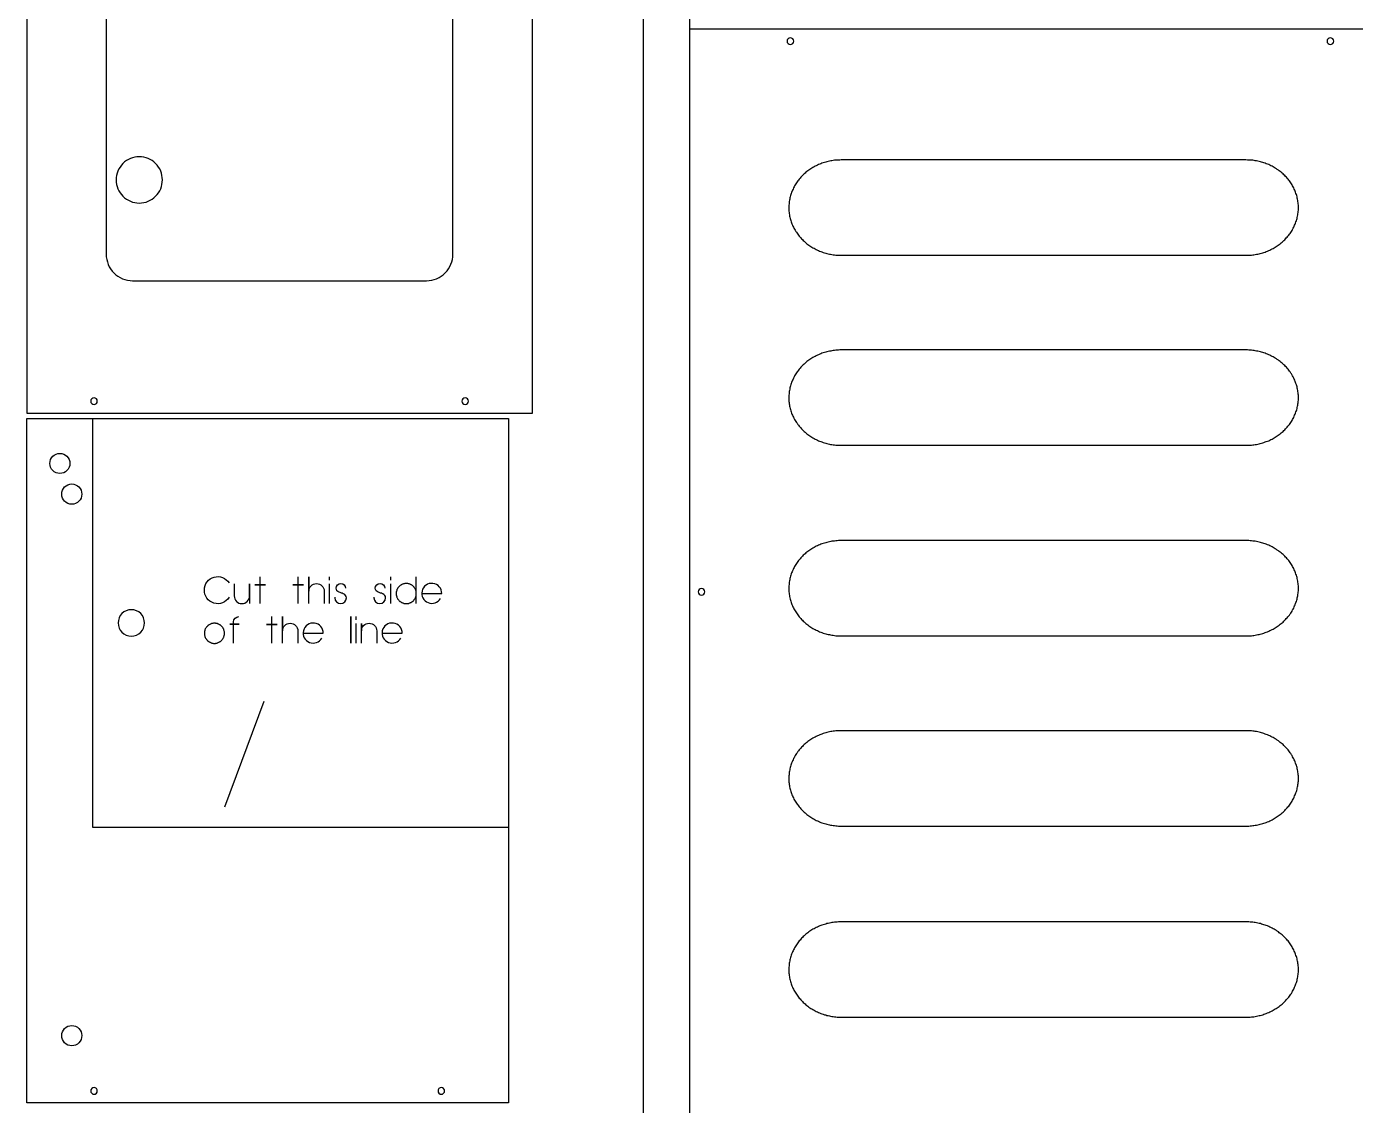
# Model space of a CAD drawing. Extents: x -767 to 4980, y -439 to 2808.
# Drawn here: x 2010 to 3014, y 484 to 1299 of the extents above; entities that cross this region are included whole.
import ezdxf

# ---------------------------------------------------------------- set-up
doc = ezdxf.new("R2010")
doc.units = 0
for name, color, linetype in [('LAYER_10', 18, 'CONTINUOUS'), ('T5_LOGOLAYER_2', 18, 'CONTINUOUS'), ('T5_LOGOLAYER_20', 18, 'CONTINUOUS')]:
    doc.layers.add(name, color=color, linetype=linetype)

msp = doc.modelspace()

# ---------------------------------------------------------------- linework, layer by layer
at = {"layer": 'LAYER_10'}
for points in [[(2009.8, 1007), (2391.8, 1007), (2391.8, 2017), (2009.8, 2017)], [(2510.5, 20), (3045.5, 20), (3060.5, 1004), (3060.5, 1297), (2510.5, 1297)], [(2625.1, 1126.3), (2930.9, 1126.3), (2932, 1126.3), (2933, 1126.3), (2934, 1126.4), (2935, 1126.4), (2936, 1126.5), (2936.9, 1126.7), (2937.9, 1126.8), (2938.9, 1127), (2939.9, 1127.2), (2940.8, 1127.4), (2941.7, 1127.6), (2942.7, 1127.9), (2943.6, 1128.1), (2944.5, 1128.4), (2945.4, 1128.7), (2946.3, 1129.1), (2947.2, 1129.4), (2948.1, 1129.8), (2948.9, 1130.2), (2949.8, 1130.6), (2950.6, 1131), (2951.4, 1131.4), (2952.2, 1131.9), (2953, 1132.4), (2953.8, 1132.9), (2954.6, 1133.4), (2955.3, 1133.9), (2956.1, 1134.4), (2956.8, 1135), (2957.5, 1135.6), (2958.2, 1136.2), (2958.9, 1136.8), (2959.5, 1137.4), (2960.2, 1138), (2960.8, 1138.6), (2961.4, 1139.3), (2962, 1140), (2962.6, 1140.7), (2963.2, 1141.4), (2963.7, 1142.1), (2964.2, 1142.8), (2964.8, 1143.5), (2965.2, 1144.3), (2965.7, 1145), (2966.2, 1145.8), (2966.6, 1146.6), (2967, 1147.4), (2967.4, 1148.2), (2967.7, 1149), (2968.1, 1149.8), (2968.4, 1150.6), (2968.7, 1151.5), (2969, 1152.3), (2969.3, 1153.2), (2969.5, 1154), (2969.7, 1154.9), (2969.9, 1155.8), (2970.1, 1156.7), (2970.2, 1157.6), (2970.3, 1158.5), (2970.4, 1159.4), (2970.5, 1160.3), (2970.5, 1161.2), (2970.5, 1162.1), (2970.5, 1162.3), (2970.5, 1163.2), (2970.5, 1164.1), (2970.4, 1165), (2970.3, 1165.9), (2970.2, 1166.8), (2970.1, 1167.7), (2969.9, 1168.6), (2969.7, 1169.5), (2969.5, 1170.4), (2969.3, 1171.3), (2969, 1172.1), (2968.7, 1173), (2968.4, 1173.8), (2968.1, 1174.6), (2967.8, 1175.5), (2967.4, 1176.3), (2967, 1177.1), (2966.6, 1177.9), (2966.2, 1178.6), (2965.8, 1179.4), (2965.3, 1180.2), (2964.8, 1180.9), (2964.3, 1181.7), (2963.8, 1182.4), (2963.2, 1183.1), (2962.7, 1183.8), (2962.1, 1184.5), (2961.5, 1185.2), (2960.9, 1185.8), (2960.2, 1186.5), (2959.6, 1187.1), (2958.9, 1187.7), (2958.3, 1188.3), (2957.6, 1188.9), (2956.8, 1189.5), (2956.1, 1190), (2955.4, 1190.6), (2954.6, 1191.1), (2953.9, 1191.6), (2953.1, 1192.1), (2952.3, 1192.6), (2951.5, 1193), (2950.6, 1193.5), (2949.8, 1193.9), (2949, 1194.3), (2948.1, 1194.7), (2947.2, 1195.1), (2946.3, 1195.4), (2945.5, 1195.8), (2944.5, 1196.1), (2943.6, 1196.4), (2942.7, 1196.6), (2941.8, 1196.9), (2940.8, 1197.1), (2939.9, 1197.3), (2938.9, 1197.5), (2937.9, 1197.7), (2937, 1197.8), (2936, 1198), (2935, 1198.1), (2934, 1198.2), (2933, 1198.2), (2932, 1198.2), (2930.9, 1198.3), (2625.1, 1198.3), (2624.1, 1198.2), (2623.1, 1198.2), (2622.1, 1198.2), (2621.1, 1198.1), (2620.1, 1198), (2619.1, 1197.8), (2618.1, 1197.7), (2617.2, 1197.5), (2616.2, 1197.3), (2615.2, 1197.1), (2614.3, 1196.9), (2613.4, 1196.6), (2612.4, 1196.4), (2611.5, 1196.1), (2610.6, 1195.8), (2609.7, 1195.4), (2608.9, 1195.1), (2608, 1194.7), (2607.1, 1194.3), (2606.3, 1193.9), (2605.4, 1193.5), (2604.6, 1193.1), (2603.8, 1192.6), (2603, 1192.1), (2602.2, 1191.6), (2601.5, 1191.1), (2600.7, 1190.6), (2600, 1190.1), (2599.2, 1189.5), (2598.5, 1188.9), (2597.8, 1188.3), (2597.2, 1187.7), (2596.5, 1187.1), (2595.8, 1186.5), (2595.2, 1185.8), (2594.6, 1185.2), (2594, 1184.5), (2593.4, 1183.8), (2592.9, 1183.1), (2592.3, 1182.4), (2591.8, 1181.7), (2591.3, 1181), (2590.8, 1180.2), (2590.3, 1179.5), (2589.9, 1178.7), (2589.5, 1177.9), (2589, 1177.1), (2588.7, 1176.3), (2588.3, 1175.5), (2588, 1174.7), (2587.6, 1173.8), (2587.3, 1173), (2587, 1172.2), (2586.8, 1171.3), (2586.6, 1170.4), (2586.3, 1169.6), (2586.2, 1168.7), (2586, 1167.8), (2585.9, 1166.9), (2585.7, 1166), (2585.7, 1165.1), (2585.6, 1164.2), (2585.5, 1163.2), (2585.5, 1162.3), (2585.5, 1162.3), (2585.5, 1161.3), (2585.6, 1160.4), (2585.6, 1159.5), (2585.7, 1158.6), (2585.8, 1157.7), (2586, 1156.8), (2586.1, 1155.9), (2586.3, 1155), (2586.5, 1154.1), (2586.8, 1153.3), (2587, 1152.4), (2587.3, 1151.6), (2587.6, 1150.7), (2587.9, 1149.9), (2588.3, 1149.1), (2588.6, 1148.2), (2589, 1147.4), (2589.4, 1146.7), (2589.9, 1145.9), (2590.3, 1145.1), (2590.8, 1144.3), (2591.3, 1143.6), (2591.8, 1142.9), (2592.3, 1142.1), (2592.8, 1141.4), (2593.4, 1140.7), (2594, 1140), (2594.6, 1139.4), (2595.2, 1138.7), (2595.8, 1138.1), (2596.5, 1137.4), (2597.1, 1136.8), (2597.8, 1136.2), (2598.5, 1135.6), (2599.2, 1135), (2599.9, 1134.5), (2600.7, 1133.9), (2601.4, 1133.4), (2602.2, 1132.9), (2603, 1132.4), (2603.8, 1131.9), (2604.6, 1131.5), (2605.4, 1131), (2606.3, 1130.6), (2607.1, 1130.2), (2608, 1129.8), (2608.8, 1129.4), (2609.7, 1129.1), (2610.6, 1128.8), (2611.5, 1128.4), (2612.4, 1128.2), (2613.4, 1127.9), (2614.3, 1127.6), (2615.2, 1127.4), (2616.2, 1127.2), (2617.1, 1127), (2618.1, 1126.8), (2619.1, 1126.7), (2620.1, 1126.5), (2621.1, 1126.4), (2622.1, 1126.4), (2623.1, 1126.3), (2624.1, 1126.3)], [(2625.1, 982.7), (2930.9, 982.7), (2932, 982.7), (2933, 982.7), (2934, 982.8), (2935, 982.9), (2936, 983), (2936.9, 983.1), (2937.9, 983.2), (2938.9, 983.4), (2939.9, 983.6), (2940.8, 983.8), (2941.7, 984), (2942.7, 984.3), (2943.6, 984.5), (2944.5, 984.8), (2945.4, 985.2), (2946.3, 985.5), (2947.2, 985.8), (2948.1, 986.2), (2948.9, 986.6), (2949.8, 987), (2950.6, 987.4), (2951.4, 987.9), (2952.2, 988.3), (2953, 988.8), (2953.8, 989.3), (2954.6, 989.8), (2955.3, 990.3), (2956.1, 990.9), (2956.8, 991.4), (2957.5, 992), (2958.2, 992.6), (2958.9, 993.2), (2959.5, 993.8), (2960.2, 994.4), (2960.8, 995.1), (2961.4, 995.7), (2962, 996.4), (2962.6, 997.1), (2963.2, 997.8), (2963.7, 998.5), (2964.2, 999.2), (2964.8, 999.9), (2965.2, 1000.7), (2965.7, 1001.4), (2966.2, 1002.2), (2966.6, 1003), (2967, 1003.8), (2967.4, 1004.6), (2967.7, 1005.4), (2968.1, 1006.2), (2968.4, 1007), (2968.7, 1007.9), (2969, 1008.7), (2969.3, 1009.6), (2969.5, 1010.4), (2969.7, 1011.3), (2969.9, 1012.2), (2970.1, 1013.1), (2970.2, 1014), (2970.3, 1014.9), (2970.4, 1015.8), (2970.5, 1016.7), (2970.5, 1017.6), (2970.5, 1018.5), (2970.5, 1018.7), (2970.5, 1019.6), (2970.5, 1020.5), (2970.4, 1021.4), (2970.3, 1022.3), (2970.2, 1023.3), (2970.1, 1024.1), (2969.9, 1025), (2969.7, 1025.9), (2969.5, 1026.8), (2969.3, 1027.7), (2969, 1028.5), (2968.7, 1029.4), (2968.4, 1030.2), (2968.1, 1031), (2967.8, 1031.9), (2967.4, 1032.7), (2967, 1033.5), (2966.6, 1034.3), (2966.2, 1035.1), (2965.8, 1035.8), (2965.3, 1036.6), (2964.8, 1037.3), (2964.3, 1038.1), (2963.8, 1038.8), (2963.2, 1039.5), (2962.7, 1040.2), (2962.1, 1040.9), (2961.5, 1041.6), (2960.9, 1042.2), (2960.2, 1042.9), (2959.6, 1043.5), (2958.9, 1044.1), (2958.3, 1044.7), (2957.6, 1045.3), (2956.8, 1045.9), (2956.1, 1046.4), (2955.4, 1047), (2954.6, 1047.5), (2953.9, 1048), (2953.1, 1048.5), (2952.3, 1049), (2951.5, 1049.5), (2950.6, 1049.9), (2949.8, 1050.3), (2949, 1050.7), (2948.1, 1051.1), (2947.2, 1051.5), (2946.3, 1051.8), (2945.5, 1052.2), (2944.5, 1052.5), (2943.6, 1052.8), (2942.7, 1053), (2941.8, 1053.3), (2940.8, 1053.5), (2939.9, 1053.7), (2938.9, 1053.9), (2937.9, 1054.1), (2937, 1054.3), (2936, 1054.4), (2935, 1054.5), (2934, 1054.6), (2933, 1054.6), (2932, 1054.7), (2930.9, 1054.7), (2625.1, 1054.7), (2624.1, 1054.7), (2623.1, 1054.6), (2622.1, 1054.6), (2621.1, 1054.5), (2620.1, 1054.4), (2619.1, 1054.3), (2618.1, 1054.1), (2617.2, 1053.9), (2616.2, 1053.7), (2615.2, 1053.5), (2614.3, 1053.3), (2613.4, 1053.1), (2612.4, 1052.8), (2611.5, 1052.5), (2610.6, 1052.2), (2609.7, 1051.8), (2608.9, 1051.5), (2608, 1051.1), (2607.1, 1050.7), (2606.3, 1050.3), (2605.4, 1049.9), (2604.6, 1049.5), (2603.8, 1049), (2603, 1048.5), (2602.2, 1048), (2601.5, 1047.5), (2600.7, 1047), (2600, 1046.5), (2599.2, 1045.9), (2598.5, 1045.3), (2597.8, 1044.7), (2597.2, 1044.1), (2596.5, 1043.5), (2595.8, 1042.9), (2595.2, 1042.3), (2594.6, 1041.6), (2594, 1040.9), (2593.4, 1040.2), (2592.9, 1039.5), (2592.3, 1038.8), (2591.8, 1038.1), (2591.3, 1037.4), (2590.8, 1036.6), (2590.3, 1035.9), (2589.9, 1035.1), (2589.5, 1034.3), (2589, 1033.5), (2588.7, 1032.7), (2588.3, 1031.9), (2588, 1031.1), (2587.6, 1030.3), (2587.3, 1029.4), (2587, 1028.6), (2586.8, 1027.7), (2586.6, 1026.8), (2586.3, 1026), (2586.2, 1025.1), (2586, 1024.2), (2585.9, 1023.3), (2585.7, 1022.4), (2585.7, 1021.5), (2585.6, 1020.6), (2585.5, 1019.7), (2585.5, 1018.7), (2585.5, 1018.7), (2585.5, 1017.7), (2585.6, 1016.8), (2585.6, 1015.9), (2585.7, 1015), (2585.8, 1014.1), (2586, 1013.2), (2586.1, 1012.3), (2586.3, 1011.4), (2586.5, 1010.5), (2586.8, 1009.7), (2587, 1008.8), (2587.3, 1008), (2587.6, 1007.1), (2587.9, 1006.3), (2588.3, 1005.5), (2588.6, 1004.7), (2589, 1003.9), (2589.4, 1003.1), (2589.9, 1002.3), (2590.3, 1001.5), (2590.8, 1000.7), (2591.3, 1000), (2591.8, 999.3), (2592.3, 998.5), (2592.8, 997.8), (2593.4, 997.1), (2594, 996.4), (2594.6, 995.8), (2595.2, 995.1), (2595.8, 994.5), (2596.5, 993.8), (2597.1, 993.2), (2597.8, 992.6), (2598.5, 992), (2599.2, 991.4), (2599.9, 990.9), (2600.7, 990.3), (2601.4, 989.8), (2602.2, 989.3), (2603, 988.8), (2603.8, 988.3), (2604.6, 987.9), (2605.4, 987.4), (2606.3, 987), (2607.1, 986.6), (2608, 986.2), (2608.8, 985.8), (2609.7, 985.5), (2610.6, 985.2), (2611.5, 984.9), (2612.4, 984.6), (2613.4, 984.3), (2614.3, 984), (2615.2, 983.8), (2616.2, 983.6), (2617.1, 983.4), (2618.1, 983.2), (2619.1, 983.1), (2620.1, 983), (2621.1, 982.9), (2622.1, 982.8), (2623.1, 982.7), (2624.1, 982.7)], [(2009.8, 486), (2009.8, 1003), (2373.8, 1003), (2373.8, 486)], [(2625.1, 838.7), (2930.9, 838.7), (2932, 838.7), (2933, 838.8), (2934, 838.8), (2935, 838.9), (2936, 839), (2936.9, 839.1), (2937.9, 839.3), (2938.9, 839.5), (2939.9, 839.7), (2940.8, 839.9), (2941.7, 840.1), (2942.7, 840.3), (2943.6, 840.6), (2944.5, 840.9), (2945.4, 841.2), (2946.3, 841.6), (2947.2, 841.9), (2948.1, 842.3), (2948.9, 842.7), (2949.8, 843.1), (2950.6, 843.5), (2951.4, 843.9), (2952.2, 844.4), (2953, 844.9), (2953.8, 845.3), (2954.6, 845.9), (2955.3, 846.4), (2956.1, 846.9), (2956.8, 847.5), (2957.5, 848), (2958.2, 848.6), (2958.9, 849.2), (2959.5, 849.9), (2960.2, 850.5), (2960.8, 851.1), (2961.4, 851.8), (2962, 852.5), (2962.6, 853.1), (2963.2, 853.8), (2963.7, 854.5), (2964.2, 855.3), (2964.8, 856), (2965.2, 856.7), (2965.7, 857.5), (2966.2, 858.3), (2966.6, 859), (2967, 859.8), (2967.4, 860.6), (2967.7, 861.4), (2968.1, 862.3), (2968.4, 863.1), (2968.7, 863.9), (2969, 864.8), (2969.3, 865.6), (2969.5, 866.5), (2969.7, 867.4), (2969.9, 868.3), (2970.1, 869.1), (2970.2, 870), (2970.3, 870.9), (2970.4, 871.8), (2970.5, 872.8), (2970.5, 873.7), (2970.5, 874.6), (2970.5, 874.7), (2970.5, 875.7), (2970.5, 876.6), (2970.4, 877.5), (2970.3, 878.4), (2970.2, 879.3), (2970.1, 880.2), (2969.9, 881.1), (2969.7, 882), (2969.5, 882.9), (2969.3, 883.7), (2969, 884.6), (2968.7, 885.4), (2968.4, 886.3), (2968.1, 887.1), (2967.8, 887.9), (2967.4, 888.7), (2967, 889.6), (2966.6, 890.3), (2966.2, 891.1), (2965.8, 891.9), (2965.3, 892.7), (2964.8, 893.4), (2964.3, 894.1), (2963.8, 894.9), (2963.2, 895.6), (2962.7, 896.3), (2962.1, 897), (2961.5, 897.6), (2960.9, 898.3), (2960.2, 898.9), (2959.6, 899.6), (2958.9, 900.2), (2958.3, 900.8), (2957.6, 901.4), (2956.8, 902), (2956.1, 902.5), (2955.4, 903.1), (2954.6, 903.6), (2953.9, 904.1), (2953.1, 904.6), (2952.3, 905.1), (2951.5, 905.5), (2950.6, 906), (2949.8, 906.4), (2949, 906.8), (2948.1, 907.2), (2947.2, 907.6), (2946.3, 907.9), (2945.5, 908.2), (2944.5, 908.6), (2943.6, 908.8), (2942.7, 909.1), (2941.8, 909.4), (2940.8, 909.6), (2939.9, 909.8), (2938.9, 910), (2937.9, 910.2), (2937, 910.3), (2936, 910.4), (2935, 910.5), (2934, 910.6), (2933, 910.7), (2932, 910.7), (2930.9, 910.7), (2625.1, 910.7), (2624.1, 910.7), (2623.1, 910.7), (2622.1, 910.6), (2621.1, 910.5), (2620.1, 910.4), (2619.1, 910.3), (2618.1, 910.2), (2617.2, 910), (2616.2, 909.8), (2615.2, 909.6), (2614.3, 909.4), (2613.4, 909.1), (2612.4, 908.8), (2611.5, 908.6), (2610.6, 908.2), (2609.7, 907.9), (2608.9, 907.6), (2608, 907.2), (2607.1, 906.8), (2606.3, 906.4), (2605.4, 906), (2604.6, 905.5), (2603.8, 905.1), (2603, 904.6), (2602.2, 904.1), (2601.5, 903.6), (2600.7, 903.1), (2600, 902.5), (2599.2, 902), (2598.5, 901.4), (2597.8, 900.8), (2597.2, 900.2), (2596.5, 899.6), (2595.8, 899), (2595.2, 898.3), (2594.6, 897.7), (2594, 897), (2593.4, 896.3), (2592.9, 895.6), (2592.3, 894.9), (2591.8, 894.2), (2591.3, 893.4), (2590.8, 892.7), (2590.3, 891.9), (2589.9, 891.2), (2589.5, 890.4), (2589, 889.6), (2588.7, 888.8), (2588.3, 888), (2588, 887.2), (2587.6, 886.3), (2587.3, 885.5), (2587, 884.6), (2586.8, 883.8), (2586.6, 882.9), (2586.3, 882), (2586.2, 881.2), (2586, 880.3), (2585.9, 879.4), (2585.7, 878.5), (2585.7, 877.6), (2585.6, 876.6), (2585.5, 875.7), (2585.5, 874.8), (2585.5, 874.7), (2585.5, 873.8), (2585.6, 872.9), (2585.6, 872), (2585.7, 871.1), (2585.8, 870.2), (2586, 869.3), (2586.1, 868.4), (2586.3, 867.5), (2586.5, 866.6), (2586.8, 865.7), (2587, 864.9), (2587.3, 864), (2587.6, 863.2), (2587.9, 862.4), (2588.3, 861.5), (2588.6, 860.7), (2589, 859.9), (2589.4, 859.1), (2589.9, 858.3), (2590.3, 857.6), (2590.8, 856.8), (2591.3, 856.1), (2591.8, 855.3), (2592.3, 854.6), (2592.8, 853.9), (2593.4, 853.2), (2594, 852.5), (2594.6, 851.8), (2595.2, 851.2), (2595.8, 850.5), (2596.5, 849.9), (2597.1, 849.3), (2597.8, 848.7), (2598.5, 848.1), (2599.2, 847.5), (2599.9, 847), (2600.7, 846.4), (2601.4, 845.9), (2602.2, 845.4), (2603, 844.9), (2603.8, 844.4), (2604.6, 843.9), (2605.4, 843.5), (2606.3, 843.1), (2607.1, 842.7), (2608, 842.3), (2608.8, 841.9), (2609.7, 841.6), (2610.6, 841.2), (2611.5, 840.9), (2612.4, 840.6), (2613.4, 840.4), (2614.3, 840.1), (2615.2, 839.9), (2616.2, 839.7), (2617.1, 839.5), (2618.1, 839.3), (2619.1, 839.2), (2620.1, 839), (2621.1, 838.9), (2622.1, 838.8), (2623.1, 838.8), (2624.1, 838.7)], [(2625.1, 695.1), (2930.9, 695.1), (2932, 695.1), (2933, 695.1), (2934, 695.2), (2935, 695.3), (2936, 695.4), (2936.9, 695.5), (2937.9, 695.7), (2938.9, 695.8), (2939.9, 696), (2940.8, 696.2), (2941.7, 696.5), (2942.7, 696.7), (2943.6, 697), (2944.5, 697.3), (2945.4, 697.6), (2946.3, 697.9), (2947.2, 698.3), (2948.1, 698.6), (2948.9, 699), (2949.8, 699.4), (2950.6, 699.9), (2951.4, 700.3), (2952.2, 700.7), (2953, 701.2), (2953.8, 701.7), (2954.6, 702.2), (2955.3, 702.7), (2956.1, 703.3), (2956.8, 703.8), (2957.5, 704.4), (2958.2, 705), (2958.9, 705.6), (2959.5, 706.2), (2960.2, 706.8), (2960.8, 707.5), (2961.4, 708.1), (2962, 708.8), (2962.6, 709.5), (2963.2, 710.2), (2963.7, 710.9), (2964.2, 711.6), (2964.8, 712.4), (2965.2, 713.1), (2965.7, 713.9), (2966.2, 714.6), (2966.6, 715.4), (2967, 716.2), (2967.4, 717), (2967.7, 717.8), (2968.1, 718.6), (2968.4, 719.5), (2968.7, 720.3), (2969, 721.1), (2969.3, 722), (2969.5, 722.9), (2969.7, 723.7), (2969.9, 724.6), (2970.1, 725.5), (2970.2, 726.4), (2970.3, 727.3), (2970.4, 728.2), (2970.5, 729.1), (2970.5, 730.1), (2970.5, 731), (2970.5, 731.1), (2970.5, 732), (2970.5, 733), (2970.4, 733.9), (2970.3, 734.8), (2970.2, 735.7), (2970.1, 736.6), (2969.9, 737.5), (2969.7, 738.4), (2969.5, 739.2), (2969.3, 740.1), (2969, 741), (2968.7, 741.8), (2968.4, 742.6), (2968.1, 743.5), (2967.8, 744.3), (2967.4, 745.1), (2967, 745.9), (2966.6, 746.7), (2966.2, 747.5), (2965.8, 748.3), (2965.3, 749), (2964.8, 749.8), (2964.3, 750.5), (2963.8, 751.2), (2963.2, 751.9), (2962.7, 752.6), (2962.1, 753.3), (2961.5, 754), (2960.9, 754.7), (2960.2, 755.3), (2959.6, 755.9), (2958.9, 756.6), (2958.3, 757.2), (2957.6, 757.8), (2956.8, 758.3), (2956.1, 758.9), (2955.4, 759.4), (2954.6, 760), (2953.9, 760.5), (2953.1, 761), (2952.3, 761.4), (2951.5, 761.9), (2950.6, 762.3), (2949.8, 762.8), (2949, 763.2), (2948.1, 763.6), (2947.2, 763.9), (2946.3, 764.3), (2945.5, 764.6), (2944.5, 764.9), (2943.6, 765.2), (2942.7, 765.5), (2941.8, 765.7), (2940.8, 766), (2939.9, 766.2), (2938.9, 766.4), (2937.9, 766.5), (2937, 766.7), (2936, 766.8), (2935, 766.9), (2934, 767), (2933, 767.1), (2932, 767.1), (2930.9, 767.1), (2625.1, 767.1), (2624.1, 767.1), (2623.1, 767.1), (2622.1, 767), (2621.1, 766.9), (2620.1, 766.8), (2619.1, 766.7), (2618.1, 766.5), (2617.2, 766.4), (2616.2, 766.2), (2615.2, 766), (2614.3, 765.7), (2613.4, 765.5), (2612.4, 765.2), (2611.5, 764.9), (2610.6, 764.6), (2609.7, 764.3), (2608.9, 763.9), (2608, 763.6), (2607.1, 763.2), (2606.3, 762.8), (2605.4, 762.3), (2604.6, 761.9), (2603.8, 761.4), (2603, 761), (2602.2, 760.5), (2601.5, 760), (2600.7, 759.4), (2600, 758.9), (2599.2, 758.3), (2598.5, 757.8), (2597.8, 757.2), (2597.2, 756.6), (2596.5, 756), (2595.8, 755.3), (2595.2, 754.7), (2594.6, 754), (2594, 753.4), (2593.4, 752.7), (2592.9, 752), (2592.3, 751.3), (2591.8, 750.5), (2591.3, 749.8), (2590.8, 749.1), (2590.3, 748.3), (2589.9, 747.5), (2589.5, 746.7), (2589, 746), (2588.7, 745.2), (2588.3, 744.3), (2588, 743.5), (2587.6, 742.7), (2587.3, 741.9), (2587, 741), (2586.8, 740.1), (2586.6, 739.3), (2586.3, 738.4), (2586.2, 737.5), (2586, 736.6), (2585.9, 735.7), (2585.7, 734.8), (2585.7, 733.9), (2585.6, 733), (2585.5, 732.1), (2585.5, 731.2), (2585.5, 731.1), (2585.5, 730.2), (2585.6, 729.2), (2585.6, 728.3), (2585.7, 727.4), (2585.8, 726.5), (2586, 725.6), (2586.1, 724.7), (2586.3, 723.8), (2586.5, 723), (2586.8, 722.1), (2587, 721.2), (2587.3, 720.4), (2587.6, 719.6), (2587.9, 718.7), (2588.3, 717.9), (2588.6, 717.1), (2589, 716.3), (2589.4, 715.5), (2589.9, 714.7), (2590.3, 713.9), (2590.8, 713.2), (2591.3, 712.4), (2591.8, 711.7), (2592.3, 711), (2592.8, 710.3), (2593.4, 709.6), (2594, 708.9), (2594.6, 708.2), (2595.2, 707.5), (2595.8, 706.9), (2596.5, 706.3), (2597.1, 705.6), (2597.8, 705), (2598.5, 704.5), (2599.2, 703.9), (2599.9, 703.3), (2600.7, 702.8), (2601.4, 702.3), (2602.2, 701.7), (2603, 701.3), (2603.8, 700.8), (2604.6, 700.3), (2605.4, 699.9), (2606.3, 699.4), (2607.1, 699), (2608, 698.7), (2608.8, 698.3), (2609.7, 697.9), (2610.6, 697.6), (2611.5, 697.3), (2612.4, 697), (2613.4, 696.7), (2614.3, 696.5), (2615.2, 696.2), (2616.2, 696), (2617.1, 695.8), (2618.1, 695.7), (2619.1, 695.5), (2620.1, 695.4), (2621.1, 695.3), (2622.1, 695.2), (2623.1, 695.1), (2624.1, 695.1)], [(2625.1, 550.7), (2930.9, 550.7), (2932, 550.7), (2933, 550.8), (2934, 550.8), (2935, 550.9), (2936, 551), (2936.9, 551.1), (2937.9, 551.3), (2938.9, 551.5), (2939.9, 551.7), (2940.8, 551.9), (2941.7, 552.1), (2942.7, 552.3), (2943.6, 552.6), (2944.5, 552.9), (2945.4, 553.2), (2946.3, 553.6), (2947.2, 553.9), (2948.1, 554.3), (2948.9, 554.7), (2949.8, 555.1), (2950.6, 555.5), (2951.4, 555.9), (2952.2, 556.4), (2953, 556.9), (2953.8, 557.3), (2954.6, 557.9), (2955.3, 558.4), (2956.1, 558.9), (2956.8, 559.5), (2957.5, 560), (2958.2, 560.6), (2958.9, 561.2), (2959.5, 561.9), (2960.2, 562.5), (2960.8, 563.1), (2961.4, 563.8), (2962, 564.5), (2962.6, 565.1), (2963.2, 565.8), (2963.7, 566.5), (2964.2, 567.3), (2964.8, 568), (2965.2, 568.7), (2965.7, 569.5), (2966.2, 570.3), (2966.6, 571), (2967, 571.8), (2967.4, 572.6), (2967.7, 573.4), (2968.1, 574.3), (2968.4, 575.1), (2968.7, 575.9), (2969, 576.8), (2969.3, 577.6), (2969.5, 578.5), (2969.7, 579.4), (2969.9, 580.3), (2970.1, 581.1), (2970.2, 582), (2970.3, 582.9), (2970.4, 583.8), (2970.5, 584.8), (2970.5, 585.7), (2970.5, 586.6), (2970.5, 586.7), (2970.5, 587.7), (2970.5, 588.6), (2970.4, 589.5), (2970.3, 590.4), (2970.2, 591.3), (2970.1, 592.2), (2969.9, 593.1), (2969.7, 594), (2969.5, 594.9), (2969.3, 595.7), (2969, 596.6), (2968.7, 597.4), (2968.4, 598.3), (2968.1, 599.1), (2967.8, 599.9), (2967.4, 600.7), (2967, 601.6), (2966.6, 602.3), (2966.2, 603.1), (2965.8, 603.9), (2965.3, 604.7), (2964.8, 605.4), (2964.3, 606.1), (2963.8, 606.9), (2963.2, 607.6), (2962.7, 608.3), (2962.1, 609), (2961.5, 609.6), (2960.9, 610.3), (2960.2, 610.9), (2959.6, 611.6), (2958.9, 612.2), (2958.3, 612.8), (2957.6, 613.4), (2956.8, 614), (2956.1, 614.5), (2955.4, 615.1), (2954.6, 615.6), (2953.9, 616.1), (2953.1, 616.6), (2952.3, 617.1), (2951.5, 617.5), (2950.6, 618), (2949.8, 618.4), (2949, 618.8), (2948.1, 619.2), (2947.2, 619.6), (2946.3, 619.9), (2945.5, 620.2), (2944.5, 620.6), (2943.6, 620.8), (2942.7, 621.1), (2941.8, 621.4), (2940.8, 621.6), (2939.9, 621.8), (2938.9, 622), (2937.9, 622.2), (2937, 622.3), (2936, 622.4), (2935, 622.6), (2934, 622.6), (2933, 622.7), (2932, 622.7), (2930.9, 622.7), (2625.1, 622.7), (2624.1, 622.7), (2623.1, 622.7), (2622.1, 622.6), (2621.1, 622.6), (2620.1, 622.4), (2619.1, 622.3), (2618.1, 622.2), (2617.2, 622), (2616.2, 621.8), (2615.2, 621.6), (2614.3, 621.4), (2613.4, 621.1), (2612.4, 620.8), (2611.5, 620.6), (2610.6, 620.2), (2609.7, 619.9), (2608.9, 619.6), (2608, 619.2), (2607.1, 618.8), (2606.3, 618.4), (2605.4, 618), (2604.6, 617.5), (2603.8, 617.1), (2603, 616.6), (2602.2, 616.1), (2601.5, 615.6), (2600.7, 615.1), (2600, 614.5), (2599.2, 614), (2598.5, 613.4), (2597.8, 612.8), (2597.2, 612.2), (2596.5, 611.6), (2595.8, 611), (2595.2, 610.3), (2594.6, 609.7), (2594, 609), (2593.4, 608.3), (2592.9, 607.6), (2592.3, 606.9), (2591.8, 606.2), (2591.3, 605.4), (2590.8, 604.7), (2590.3, 603.9), (2589.9, 603.2), (2589.5, 602.4), (2589, 601.6), (2588.7, 600.8), (2588.3, 600), (2588, 599.2), (2587.6, 598.3), (2587.3, 597.5), (2587, 596.6), (2586.8, 595.8), (2586.6, 594.9), (2586.3, 594), (2586.2, 593.2), (2586, 592.3), (2585.9, 591.4), (2585.7, 590.5), (2585.7, 589.6), (2585.6, 588.6), (2585.5, 587.7), (2585.5, 586.8), (2585.5, 586.7), (2585.5, 585.8), (2585.6, 584.9), (2585.6, 584), (2585.7, 583.1), (2585.8, 582.2), (2586, 581.3), (2586.1, 580.4), (2586.3, 579.5), (2586.5, 578.6), (2586.8, 577.7), (2587, 576.9), (2587.3, 576), (2587.6, 575.2), (2587.9, 574.4), (2588.3, 573.5), (2588.6, 572.7), (2589, 571.9), (2589.4, 571.1), (2589.9, 570.3), (2590.3, 569.6), (2590.8, 568.8), (2591.3, 568.1), (2591.8, 567.3), (2592.3, 566.6), (2592.8, 565.9), (2593.4, 565.2), (2594, 564.5), (2594.6, 563.8), (2595.2, 563.2), (2595.8, 562.5), (2596.5, 561.9), (2597.1, 561.3), (2597.8, 560.7), (2598.5, 560.1), (2599.2, 559.5), (2599.9, 559), (2600.7, 558.4), (2601.4, 557.9), (2602.2, 557.4), (2603, 556.9), (2603.8, 556.4), (2604.6, 555.9), (2605.4, 555.5), (2606.3, 555.1), (2607.1, 554.7), (2608, 554.3), (2608.8, 553.9), (2609.7, 553.6), (2610.6, 553.2), (2611.5, 552.9), (2612.4, 552.6), (2613.4, 552.4), (2614.3, 552.1), (2615.2, 551.9), (2616.2, 551.7), (2617.1, 551.5), (2618.1, 551.3), (2619.1, 551.2), (2620.1, 551), (2621.1, 550.9), (2622.1, 550.8), (2623.1, 550.8), (2624.1, 550.7)]]:
    msp.add_lwpolyline(points, close=True, dxfattribs=at)
for points in [[(2069.8, 1897), (2069.8, 1127, 0.414214), (2089.8, 1107), (2311.8, 1107, 0.415309), (2331.8, 1127.1), (2331.8, 1897, 0.414214), (2311.8, 1917), (2089.8, 1917, 0.414625)], [(2586.7, 1290.5, 0.414214), (2584.2, 1288, 0.414214), (2586.7, 1285.5, 0.414214), (2589.2, 1288, 0.414214)], [(2994.7, 1290.5, 0.414214), (2992.2, 1288, 0.414214), (2994.7, 1285.5, 0.414214), (2997.2, 1288, 0.414214)], [(2112.3, 1183.2, 0.414214), (2094.8, 1200.7, 0.414214), (2077.3, 1183.2, 0.414214), (2094.8, 1165.7, 0.414214)], [(2063.1, 1016, 0.414214), (2060.6, 1018.5, 0.414214), (2058.1, 1016, 0.414214), (2060.6, 1013.5, 0.414214)], [(2343.5, 1016, 0.414214), (2341, 1018.5, 0.414214), (2338.5, 1016, 0.414214), (2341, 1013.5, 0.414214)], [(2034.8, 961.4, -0.414214), (2027.2, 969, -0.414214), (2034.8, 976.6, -0.414214), (2042.4, 969, -0.414214)], [(2043.8, 938.2, -0.414214), (2036.2, 945.8, -0.414214), (2043.8, 953.5, -0.414214), (2051.4, 945.8, -0.414214)], [(2519.5, 874.5, 0.414214), (2517, 872, 0.414214), (2519.5, 869.5, 0.414214), (2522, 872, 0.414214)], [(2043.8, 529.1, -0.414214), (2036.2, 536.8, -0.414214), (2043.8, 544.4, -0.414214), (2051.4, 536.8, -0.414214)], [(2060.6, 497.5, 0.414214), (2058.1, 495, 0.414214), (2060.6, 492.5, 0.414214), (2063.1, 495, 0.414214)], [(2323, 497.5, 0.414214), (2320.5, 495, 0.414214), (2323, 492.5, 0.414214), (2325.5, 495, 0.414214)]]:
    msp.add_lwpolyline(points, format="xyb", close=True, dxfattribs=at)
msp.add_lwpolyline([(2373.8, 694), (2059.8, 694), (2059.8, 1003)], dxfattribs=at)
at = {"layer": 'T5_LOGOLAYER_2'}
for points in [[(2162.6, 867.9, -0.77786), (2144, 873.5, -0.756443), (2162.6, 878.7)], [(2166.5, 878.1), (2166.5, 868.9, 1), (2178.1, 868.9), (2178.1, 878.1), (2178.1, 863.3)], [(2222.9, 863.3), (2222.9, 883.3), (2222.9, 872.5, -1), (2234.5, 872.5), (2234.5, 863.3)], [(2248.9, 870.5), (2248.1, 870.9), (2247.5, 871.1), (2246.5, 871.5), (2245.9, 871.7), (2245.7, 871.7, -0.313298), (2243.5, 874.7, -1), (2250.7, 874.7)], [(2278.5, 870.5), (2277.7, 870.9), (2277.1, 871.1), (2276.1, 871.5), (2275.5, 871.7), (2275.3, 871.7, -0.313298), (2273.1, 874.7, -1), (2280.3, 874.7)], [(2308.5, 870.7), (2323.3, 870.7, 0.90232), (2308.4, 872.6, 0.862347), (2322.3, 867.1)], [(2242.5, 867.9), (2242.5, 867.5, 1), (2251.3, 867.5, 0.329104), (2249.1, 870.5)], [(2272.1, 867.9), (2272.1, 867.5, 1), (2280.9, 867.5, 0.329104), (2278.7, 870.5)], [(2166, 833.3), (2166, 847.5), (2163.2, 847.5), (2170.2, 847.5), (2166, 847.5), (2166, 849.3, -0.413333), (2170, 853.3)], [(2203, 833.3), (2203, 853.3), (2203, 842.5, -1), (2214.6, 842.5), (2214.6, 833.3)], [(2219, 840.7), (2233.8, 840.7, 0.90232), (2218.8, 842.6, 0.862347), (2232.8, 837.1)], [(2262.6, 833.3), (2262.6, 848.1), (2262.6, 842.5, -1), (2274.2, 842.5), (2274.2, 833.3)], [(2278.6, 840.7), (2293.4, 840.7, 0.90232), (2278.4, 842.6, 0.862347), (2292.4, 837.1)]]:
    msp.add_lwpolyline(points, format="xyb", dxfattribs=at)
for points in [[(2186.1, 863.3), (2186.1, 877.3), (2182.1, 877.3), (2190.1, 877.3), (2186.1, 877.3), (2186.1, 883.3)], [(2214.9, 863.3), (2214.9, 877.3), (2210.9, 877.3), (2218.9, 877.3), (2214.9, 877.3), (2214.9, 883.3)], [(2238.5, 880.9), (2238.5, 883.3)], [(2238.5, 863.3), (2238.5, 878.1)], [(2284.9, 880.9), (2284.9, 883.3)], [(2284.9, 863.3), (2284.9, 878.1)], [(2304.1, 863.3), (2304.1, 870.7), (2304.1, 871.1), (2304.1, 871.5), (2304.1, 871.9), (2304, 872.2), (2303.9, 872.6), (2303.8, 873), (2303.7, 873.3), (2303.5, 873.7), (2303.4, 874), (2303.2, 874.3), (2303, 874.6), (2302.8, 875), (2302.6, 875.3), (2302.4, 875.5), (2302.2, 875.8), (2301.9, 876.1), (2301.6, 876.3), (2301.4, 876.6), (2301.1, 876.8), (2300.8, 877), (2300.5, 877.2), (2300.2, 877.4), (2299.8, 877.6), (2299.5, 877.7), (2299.2, 877.8), (2298.8, 878), (2298.4, 878.1), (2298.1, 878.1), (2297.7, 878.2), (2297.3, 878.3), (2296.9, 878.3), (2296.5, 878.3), (2296.1, 878.3), (2295.8, 878.3), (2295.4, 878.2), (2295, 878.1), (2294.6, 878.1), (2294.3, 878), (2293.9, 877.8), (2293.6, 877.7), (2293.2, 877.6), (2292.9, 877.4), (2292.6, 877.2), (2292.3, 877), (2292, 876.8), (2291.7, 876.6), (2291.4, 876.3), (2291.2, 876.1), (2290.9, 875.8), (2290.7, 875.5), (2290.4, 875.3), (2290.2, 875), (2290, 874.6), (2289.9, 874.3), (2289.7, 874), (2289.5, 873.7), (2289.4, 873.3), (2289.3, 873), (2289.2, 872.6), (2289.1, 872.2), (2289, 871.9), (2289, 871.5), (2288.9, 871.1), (2288.9, 870.7), (2288.9, 870.3), (2289, 869.9), (2289, 869.5), (2289.1, 869.2), (2289.2, 868.8), (2289.3, 868.4), (2289.4, 868.1), (2289.5, 867.7), (2289.7, 867.4), (2289.9, 867.1), (2290, 866.8), (2290.2, 866.5), (2290.4, 866.2), (2290.7, 865.9), (2290.9, 865.6), (2291.2, 865.3), (2291.4, 865.1), (2291.7, 864.8), (2292, 864.6), (2292.3, 864.4), (2292.6, 864.2), (2292.9, 864), (2293.2, 863.9), (2293.6, 863.7), (2293.9, 863.6), (2294.3, 863.4), (2294.6, 863.3), (2295, 863.3), (2295.4, 863.2), (2295.8, 863.1), (2296.1, 863.1), (2296.5, 863.1), (2296.9, 863.1), (2297.3, 863.1), (2297.7, 863.2), (2298.1, 863.3), (2298.4, 863.3), (2298.8, 863.4), (2299.2, 863.6), (2299.5, 863.7), (2299.8, 863.9), (2300.2, 864), (2300.5, 864.2), (2300.8, 864.4), (2301.1, 864.6), (2301.4, 864.8), (2301.6, 865.1), (2301.9, 865.3), (2302.2, 865.6), (2302.4, 865.9), (2302.6, 866.2), (2302.8, 866.5), (2303, 866.8), (2303.2, 867.1), (2303.4, 867.4), (2303.5, 867.7), (2303.7, 868.1), (2303.8, 868.4), (2303.9, 868.8), (2304, 869.2), (2304.1, 869.5), (2304.1, 869.9), (2304.1, 870.3), (2304.1, 870.7), (2304.1, 883.3)], [(2195, 833.3), (2195, 847.3), (2191, 847.3), (2199, 847.3), (2195, 847.3), (2195, 853.3)], [(2258.6, 850.9), (2258.6, 853.3)], [(2258.6, 833.3), (2258.6, 848.1)], [(2188.8, 789.1), (2159.2, 709.4)]]:
    msp.add_lwpolyline(points, dxfattribs=at)
for points in [[(2151.6, 833.1), (2152, 833.1), (2152.4, 833.1), (2152.7, 833.2), (2153.1, 833.3), (2153.5, 833.3), (2153.8, 833.4), (2154.2, 833.6), (2154.5, 833.7), (2154.9, 833.9), (2155.2, 834), (2155.5, 834.2), (2155.8, 834.4), (2156.1, 834.6), (2156.4, 834.8), (2156.7, 835.1), (2157, 835.3), (2157.2, 835.6), (2157.4, 835.9), (2157.7, 836.2), (2157.9, 836.5), (2158.1, 836.8), (2158.3, 837.1), (2158.4, 837.4), (2158.6, 837.7), (2158.7, 838.1), (2158.8, 838.4), (2158.9, 838.8), (2159, 839.2), (2159.1, 839.5), (2159.1, 839.9), (2159.2, 840.3), (2159.2, 840.7), (2159.2, 841.1), (2159.1, 841.5), (2159.1, 841.9), (2159, 842.2), (2158.9, 842.6), (2158.8, 843), (2158.7, 843.3), (2158.6, 843.7), (2158.4, 844), (2158.3, 844.3), (2158.1, 844.6), (2157.9, 845), (2157.7, 845.3), (2157.4, 845.5), (2157.2, 845.8), (2157, 846.1), (2156.7, 846.3), (2156.4, 846.6), (2156.1, 846.8), (2155.8, 847), (2155.5, 847.2), (2155.2, 847.4), (2154.9, 847.6), (2154.5, 847.7), (2154.2, 847.8), (2153.8, 848), (2153.5, 848.1), (2153.1, 848.1), (2152.7, 848.2), (2152.4, 848.3), (2152, 848.3), (2151.6, 848.3), (2151.2, 848.3), (2150.8, 848.3), (2150.4, 848.2), (2150, 848.1), (2149.7, 848.1), (2149.3, 848), (2149, 847.8), (2148.6, 847.7), (2148.3, 847.6), (2148, 847.4), (2147.6, 847.2), (2147.3, 847), (2147, 846.8), (2146.7, 846.6), (2146.5, 846.3), (2146.2, 846.1), (2146, 845.8), (2145.7, 845.5), (2145.5, 845.3), (2145.3, 845), (2145.1, 844.6), (2144.9, 844.3), (2144.7, 844), (2144.6, 843.7), (2144.4, 843.3), (2144.3, 843), (2144.2, 842.6), (2144.1, 842.2), (2144.1, 841.9), (2144, 841.5), (2144, 841.1), (2144, 840.7), (2144, 840.3), (2144, 839.9), (2144.1, 839.5), (2144.1, 839.2), (2144.2, 838.8), (2144.3, 838.4), (2144.4, 838.1), (2144.6, 837.7), (2144.7, 837.4), (2144.9, 837.1), (2145.1, 836.8), (2145.3, 836.5), (2145.5, 836.2), (2145.7, 835.9), (2146, 835.6), (2146.2, 835.3), (2146.5, 835.1), (2146.7, 834.8), (2147, 834.6), (2147.3, 834.4), (2147.6, 834.2), (2148, 834), (2148.3, 833.9), (2148.6, 833.7), (2149, 833.6), (2149.3, 833.4), (2149.7, 833.3), (2150, 833.3), (2150.4, 833.2), (2150.8, 833.1), (2151.2, 833.1)], [(2254.6, 833.3), (2254.6, 853.3)]]:
    msp.add_lwpolyline(points, close=True, dxfattribs=at)
at = {"layer": 'T5_LOGOLAYER_20'}
for points in [[(1255.8, 0), (2475.8, 0), (2475.8, 2440), (1255.8, 2440)], [(2510.5, 0), (3730.5, 0), (3730.5, 2440), (2510.5, 2440)]]:
    msp.add_lwpolyline(points, close=True, dxfattribs=at)
msp.add_lwpolyline([(2078.8, 848.5, 0.414214), (2088.8, 838.5, 0.414214), (2098.8, 848.5, 0.414214), (2088.8, 858.5, 0.414214)], format="xyb", close=True, dxfattribs=at)

doc.saveas('drawing.dxf')
